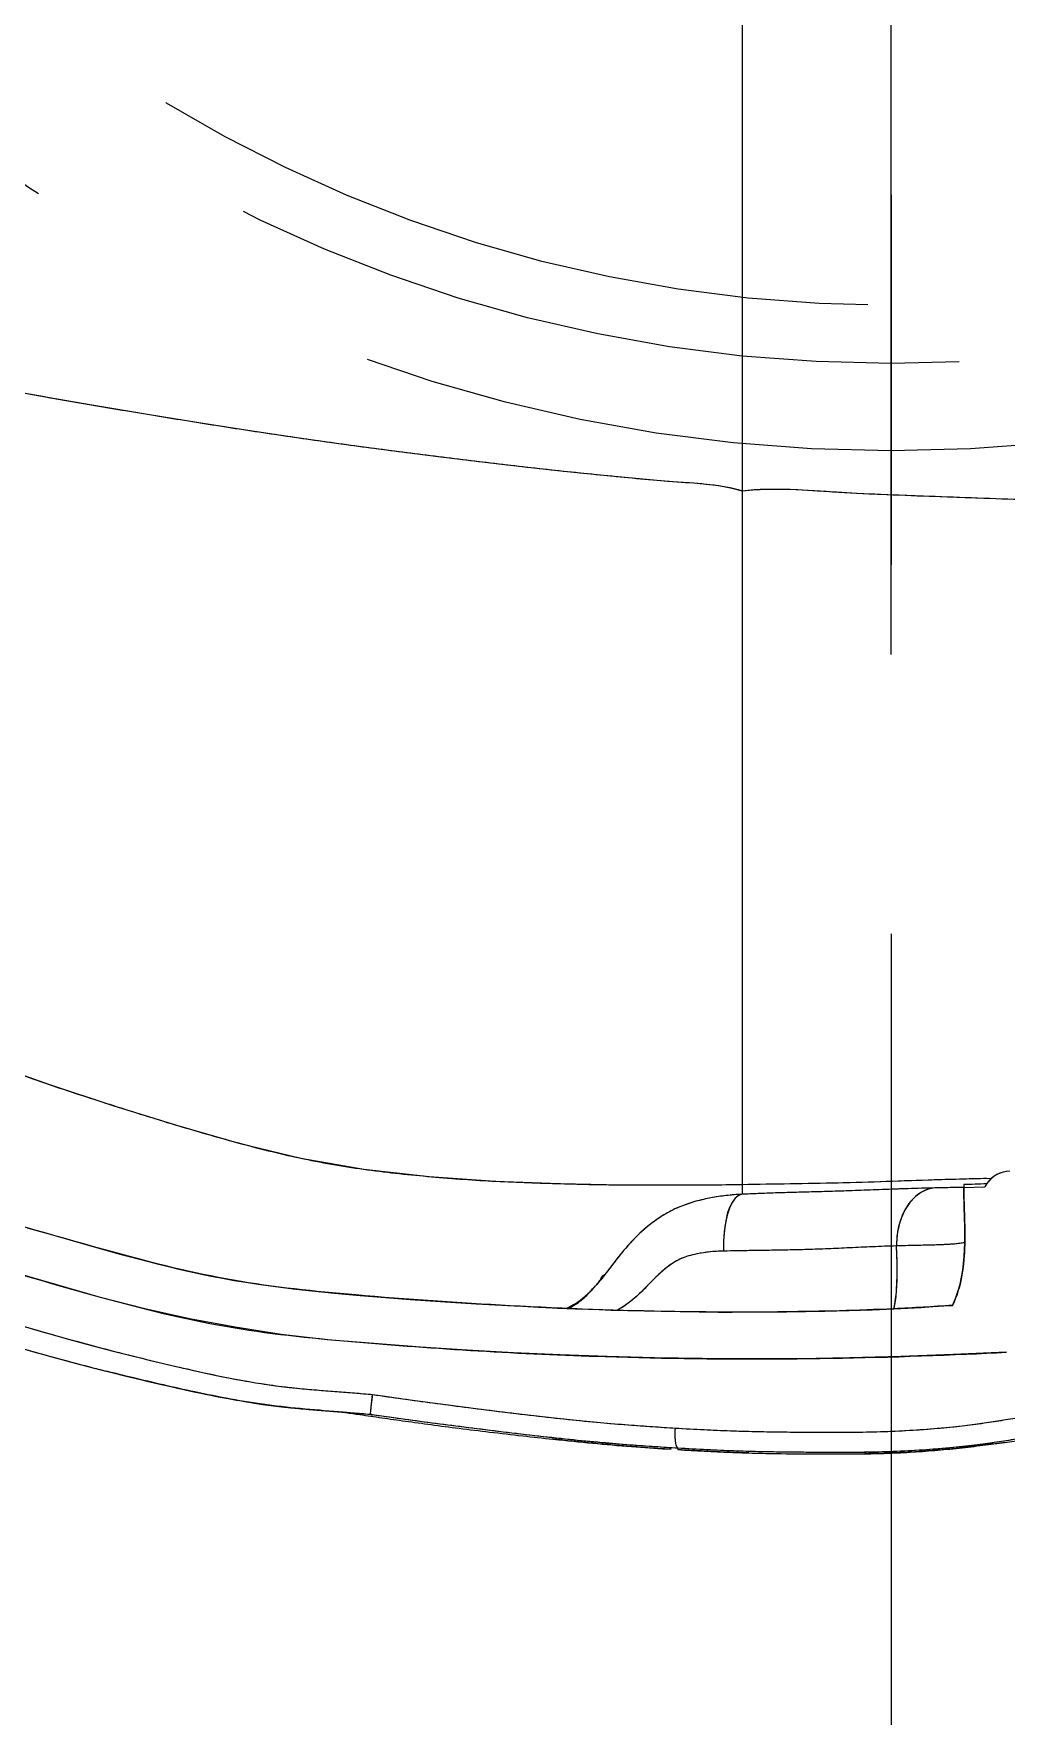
# Model space of a CAD drawing. Header units: inches. Extents: x 133169 to 134399, y -43543 to -42673.
# Drawn here: x 133807.14 to 133823.84, y -43038.55 to -43009.64 of the extents above; entities that cross this region are included whole.
import ezdxf

# ---------------------------------------------------------------- set-up
doc = ezdxf.new("R2010")
doc.units = ezdxf.units.IN
doc.header["$LTSCALE"] = 2
doc.header["$MEASUREMENT"] = 0
for name, pattern in [('ACAD_ISO08W100', [36, 24, -3, 6, -3]), ('CENTER', [50.800000000000004, 31.75, -6.35, 6.35, -6.35]), ('HIDDEN', [9.524999999999999, 6.35, -3.175])]:
    doc.linetypes.add(name, pattern=pattern)
doc.layers.get('0').update_dxf_attribs({"linetype": 'CONTINUOUS'})
for name, color, linetype in [('CAV-COR', 1, 'CONTINUOUS'), ('CL', 1, 'ACAD_ISO08W100'), ('SP', 3, 'CONTINUOUS')]:
    doc.layers.add(name, color=color, linetype=linetype)
doc.layers.add('PRODUCT', color=1, linetype='CONTINUOUS', lineweight=15)

# ---------------------------------------------------------------- blocks, each defined once
blk = doc.blocks.new('20160812.091803')
at = {"layer": 'PRODUCT', "linetype": 'ByBlock'}
blk.add_arc((39.37820842227666, 17.05485000000772), 0.5025, 181.3350059288013, 235.5995895087744, dxfattribs=at)
for points, start_tangent, end_tangent in [([(27.18409718506155, 12.44127616877086), (27.16075803249259, 13.26661926914676), (27.20778390887426, 14.09764888042264), (27.24984168144874, 14.92926285256544), (27.28132127111894, 15.76056191922544), (27.31151379930088, 16.59166358407674), (27.33959213510389, 17.42254954657983), (27.38230899680639, 19.08321069183148), (27.41076952204457, 20.7409921487706), (27.42011528540752, 22.39423393397738), (27.40919395149103, 24.04053522456525), (27.38121411352768, 25.67964750201645), (27.3377299803542, 27.31164637810434), (27.31470462604193, 28.12610774098721), (27.28850675458671, 28.93950408446835), (27.25685719610192, 29.75119724198157), (27.22484051380889, 30.55958243073837), (27.18720469606342, 31.36402161001752), (27.08998769757454, 32.16871032716881)], (-0.1068568939873901, 0.9942744109185188), (-0.1829437639211367, 0.9831233794607712)), ([(43.32944079095614, 15.31942477656412), (43.29498794375104, 15.79153073774069), (43.25178895832505, 16.21915279014502), (43.20329213529476, 16.59908437081322), (43.15169817925198, 16.93808584420185), (43.09804745091242, 17.24227170871745), (43.04347315439372, 17.5160356292763), (42.99057354606339, 17.76376676548534)], (-0.05888713568105368, 0.9982646469004505), (-0.2122365621183515, 0.9772183183404736)), ([(43.67057064408436, 15.42002417629556), (43.63544278652989, 15.90185753226979), (43.59130978639587, 16.33833178356144), (43.54176045648637, 16.72557121308637), (43.4890025772911, 17.07084065269009), (43.43399907692219, 17.38094075868867)], (-0.05881934513413414, 0.9982686435213678), (-0.1868725553521127, 0.9823841652104189)), ([(43.54241237477981, 16.91000187968893), (43.49482653790619, 17.23965798481368)], (-0.1358484661145772, 0.9907296272214315), (-0.1524288940355493, 0.9883144399750008)), ([(40.31125149168656, -1.184947478483082), (41.04584923252696, 1.43474847622565), (41.54266267761705, 3.564494202808419), (41.80443744183867, 5.732910299695504), (42.06256630108692, 10.08804711845005), (42.02024622072349, 16.29764847564365), (41.98707392092911, 16.98071223308943)], (0.2545084331032959, 0.9670705545508587), (-0.05246215538366866, 0.9986229129418671)), ([(43.5363874573668, 16.95437005839631), (43.68470528852777, 15.62187894477393), (43.73100271436851, 14.54590290052874)], (0.13612282020445, -0.9906919691910231), (0.01737010192137553, -0.9998491283985004)), ([(43.7326823163894, 14.54592750372831), (43.72676081830286, 14.82382074919587), (43.70773683965672, 15.27332502748322), (43.67878528367146, 15.69689378362818), (43.6398660367704, 16.1189921725163), (43.59240823116852, 16.52916678391921), (43.54241237477981, 16.91000187968893)], (-0.01464670157693397, 0.9998927313131725), (-0.1358484660065531, 0.9907296272362436)), ([(39.00806732577621, 16.24457896332024), (38.99743281037081, 16.63724002463277)], (-0.02736270673476377, 0.9996255710415511), (-0.02718191960031013, 0.9996305033595374)), ([(39.09430953249102, 16.64023250107857), (39.10126442697947, 16.4441645213883), (39.10836326464778, 16.24767187292309)], (0.03498583811673307, -0.9993878081762203), (0.03628882924473213, -0.9993413435218453)), ([(39.02241187510663, 15.74790793326247), (39.0083228572621, 16.23524943274242), (39.00806732577621, 16.24457896332024)], (-0.03101283777151655, 0.9995189862595697), (-0.02736270680343126, 0.9996255710396716)), ([(39.10836326464778, 16.24767187292309), (39.61605870863423, 16.26031378501648), (40.13638608925976, 16.2652828593782), (40.66199871132267, 16.21785791286675), (41.18191893622861, 16.05323772133852)], (0.9998718139542838, 0.01601111051020515), (0.8896636081375234, -0.4566165397307935)), ([(39.15525731258094, 16.24848475551698), (39.15842303584213, 16.09842465826659), (39.16175543292775, 15.93281777784432)], (0.02196356330260971, -0.9997587718480155), (0.02010386047929234, -0.9997978969740982)), ([(40.10640352047631, 16.26591431976703), (40.11875214098836, 16.18241529885563), (40.12826436053729, 16.08781663874834), (40.13554829193163, 15.98364484903868), (40.1411013075558, 15.87202215696743), (40.14537939298316, 15.75346348683524), (40.14894615323283, 15.62297199141904), (40.15224188743741, 15.47281402476074), (40.15587999115814, 15.29646605456946), (40.16095293115359, 15.09315574006905)], (0.1774781660501382, -0.9841247383210522), (0.02934436383574131, -0.9995693614307491)), ([(39.16175543292775, 15.93281777784432), (39.16550404313602, 15.75233014944388)], (0.02010386014964336, -0.9997978969807265), (0.0218072241254638, -0.9997621942121746)), ([(41.18191893622861, 16.05323772133852), (41.24057896918384, 15.05032961587131)], (0.07107082149964163, -0.9974712719328643), (0.04659804314585454, -0.9989137211866583)), ([(39.10371025081258, 12.44127616877086), (39.08996728819329, 13.26526955102599), (39.0750839629909, 14.09077760286164), (39.02263858451624, 15.74061092222837), (39.02241187510663, 15.74790793326247)], (-0.02108651928128244, 0.999777654633569), (-0.03101283783902346, 0.9995189862574749)), ([(39.16550404313602, 15.75233014944388), (39.17793902149424, 15.29250326941838), (39.19379759961157, 14.85074093767616), (39.20974720548838, 14.43259102827142), (39.22308957509813, 14.0410044707387), (39.23335144860903, 13.67508670876123), (39.2423816738883, 13.33311746604886), (39.25164478624356, 13.01440988820104), (39.26198723801645, 12.71771030266245), (39.27383495992399, 12.44117388690211)], (0.02186348608760338, -0.9997609654192833), (0.04739044020441897, -0.9988764418972105)), ([(39.16551441152114, 15.75233057415608), (39.31234945633332, 15.41824915675534), (39.67448342908756, 15.17845450231835), (40.16095312644029, 15.09315133153723)], (0.06102858124046907, -0.9981360189231603), (0.9999852706123733, 0.00542757388694957)), ([(43.63124833049369, 11.33866851725907), (43.65888875062228, 11.84055473773333), (43.67837692794274, 12.29769001126988), (43.6907547825831, 12.72518170552212), (43.69801551292767, 13.1364296371321), (43.70228432904696, 13.54474288803613), (43.70458733025589, 13.96489256514178), (43.70330898251268, 14.41535102892522), (43.69353861230775, 14.90888226370589), (43.67057064408436, 15.42002417629556)], (0.06007423868676312, 0.9981939119460737), (-0.05881934512833576, 0.9982686435217095)), ([(41.24057922043721, 15.0503242303821), (40.91237322217785, 15.09613944034936), (40.56154873358901, 15.10518323525321), (40.36154630666715, 15.10123502089846), (40.16095293115359, 15.09315574006905)], (-0.9767605595689214, 0.2143334068002646), (-0.9987930595280669, -0.04911643552379882)), ([(40.16095312160905, 15.09315574930952), (40.17617701971903, 14.67907321570237), (40.19406373472884, 14.28910103349335), (40.21064567242865, 13.91748008646391), (40.22352493999642, 13.56142060204002), (40.2319274036854, 13.22545021005499), (40.23725597187877, 12.91429370263359), (40.24141239721212, 12.62828789516789), (40.24555656022858, 12.36532179752248), (40.25025337960687, 12.12316406176978)], (0.02926814009530285, -0.9995715962227827), (0.02204803098506558, -0.9997569126191035)), ([(41.24057896918384, 15.05032961587131), (41.27516318144626, 14.11384271918359)], (0.04659804311809231, -0.9989137211879534), (0.02772109257250284, -0.9996156966687681)), ([(43.29021264394396, 11.29515694135625), (43.31764232431306, 11.78989124052896), (43.33692846717895, 12.23970837582601), (43.34918271086644, 12.66048028440127), (43.35636071974295, 13.06651118412992), (43.36062320071505, 13.47115019001649), (43.36287686618743, 13.8879953512369), (43.3616357294668, 14.3331242703789), (43.35198230901733, 14.81839666971791), (43.32944079095614, 15.31942477656412)], (0.06050087769808229, 0.9981681440507715), (-0.05888713567143777, 0.9982646469010178)), ([(43.71815663159941, 12.55571791257535), (43.72919529353385, 13.02914077490277), (43.7353217555501, 13.70945906198904), (43.73513597124838, 14.30586825239152), (43.73271466974984, 14.5437117919937)], (0.03027163921811911, 0.9995417089141643), (-0.01455382571032347, 0.9998940874698647)), ([(41.27516318144626, 14.11384271918359), (41.18864399663289, 8.459310872749484), (41.00348527816823, 5.802850499487249), (40.75068692903733, 3.703023671339906), (40.27052182273474, 1.647547460335772), (39.5027580523747, -1.098779098370869), (38.60949143001926, -5.173220551172562), (38.44453063042602, -5.994252569886157)], (0.02772109261696127, -0.9996156966675352), (-0.1973589466426488, -0.9803312940940446)), ([(11.16057533732965, 12.44144485470315), (11.85247079326655, 12.43254321593849), (12.56635987292975, 12.43770009455329), (13.27503116274602, 12.44085136461217), (13.97682392271236, 12.44119351203699), (15.37166844509193, 12.44127177118935), (16.75504055008059, 12.44122680387227), (18.12847282737494, 12.44124774193915), (19.49051743221935, 12.44122994951613), (20.83886421483476, 12.44122488702851), (22.1681810807786, 12.44124106170057), (23.47405642876402, 12.44123001032858), (24.74494059226708, 12.44124987666146), (25.9817347235803, 12.44127273096092), (27.18409718506155, 12.44127616877086)], (0.9994881421156981, -0.03199146401948285), (0.9999999999623899, -8.67297377654978e-06)), ([(25.36548668859177, -0.6666467284812825), (25.55703459112556, 0.3929975895880489), (25.74156835745089, 1.457792521614465), (25.92025191686116, 2.527676497469656), (26.09229144253186, 3.604529386226204), (26.2559045359958, 4.688550927225151), (26.4097468762775, 5.780224622736569), (26.55212723388104, 6.879992445137759), (26.68835109050269, 7.983572024306341), (26.81679626271944, 9.091842192945478), (26.87567483269959, 9.648344829773123), (26.93182223965414, 10.20638804628106), (26.98552677640691, 10.76592528503534), (27.03168280853424, 11.32740146929427), (27.07740675614332, 11.88923868240818), (27.18409718506155, 12.44127616877086)], (0.1819684794876644, 0.9833043641075472), (0.2855357375854365, 0.9583680621564663)), ([(27.18409718506155, 12.44127616877086), (28.88370424954337, 12.44124008173094), (30.44659589606454, 12.44124936200387), (31.86084695125464, 12.44125164184516), (33.13016078565852, 12.44128018907213), (34.29397472395794, 12.44128182510758), (35.37023481636425, 12.44127188756829), (36.33867786178598, 12.44125984163111), (37.20960245313472, 12.4412808572888), (38.00462479278212, 12.44127975882293), (38.69700511539122, 12.44117971700325), (38.96152471270761, 12.44126366747514), (39.10371025081258, 12.44127616877086)], (0.9999999985011307, -5.475160560522681e-05), (0.9999999921224755, -0.0001255191181255093)), ([(36.98829689013655, -0.5902013397717383), (37.17652702194755, -0.06664965019444935), (37.35969498124905, 0.4550479233221267), (37.70551220554626, 1.507847774220863), (38.03798555632238, 2.566501299792435), (38.34766080763075, 3.631746091217792), (38.62053818500135, 4.707404162916646), (38.8231240901805, 5.797417590489204), (38.95285014191177, 6.899653828666487), (39.03860137567972, 8.00539153257705), (39.08469387891819, 9.114154539536685), (39.11026623344515, 10.22321707157971), (39.11126766187954, 11.33233501068025), (39.11051819802378, 11.88619070655113), (39.10371025081258, 12.44127616877086)], (0.3384394637945196, 0.9409881664221277), (-0.02309534424745427, 0.9997332669637895)), ([(39.10371025081258, 12.44127616877086), (39.16633781182463, 12.44129661277839), (39.21284770281636, 12.44134646520251), (39.27383495992399, 12.44117388690211)], (0.999998318351621, -0.001833928551007657), (0.999977520974391, -0.006705038844876596)), ([(39.27383415171062, 12.44117378951341), (39.414479928324, 12.2698649107333), (39.76931418440654, 12.15429902267351), (40.25025337800616, 12.12316403915611)], (0.09009364536080892, -0.9959332985022645), (0.9995242095881968, 0.0308440342220453)), ([(39.27383496053517, 12.44117388690211), (39.29582920210669, 12.16805032159027), (39.33498313973541, 11.9065363072441), (39.3948606144113, 11.64808335676935), (39.4833585783781, 11.38665464973747), (39.60874775360571, 11.12967837319593), (39.76611296623014, 10.89388379353477), (39.94449356981204, 10.68379247318808), (40.13704326871084, 10.49575825074862), (40.33573068855912, 10.3280548709663), (40.52985016902676, 10.17790107284964)], (0.04852460810380966, -0.9988219873472808), (0.7948142833063999, -0.6068527457729213)), ([(43.66135195910465, 11.33851526380749), (43.70719329535495, 12.24238947412232), (43.71815663159941, 12.55571791257535)], (0.0587929292030387, 0.9982701996332087), (0.03027163922723777, 0.999541708913888)), ([(43.71832833386725, 12.55548064976028), (43.71730006486177, 12.52224805205333), (43.71044702787185, 12.32235882488749), (43.70227162371157, 12.11662001733202), (43.69277026588679, 11.90490662004595), (43.68195769065642, 11.68719985642383), (43.66988397785462, 11.46378141940659), (43.66273891678429, 11.33867200862733)], (-0.03044319664630829, -0.999536498472144), (-0.05802530711293533, -0.9983151124441869)), ([(40.25025337960687, 12.12316406176978), (40.25947086393717, 11.9412666473072), (40.27811844676035, 11.77546049638477), (40.30620799810276, 11.62340764513647), (40.34352172361105, 11.48793844049214), (40.39054822057369, 11.37094657209673), (40.45244617731078, 11.26037233350507), (40.5322009253141, 11.14764388193726), (40.62721364491154, 11.03493101640925), (40.73463995131897, 10.92239363615226), (40.85447519144509, 10.80500875687721), (40.98682473116787, 10.67095695438911), (41.1271477524715, 10.50826453988702), (41.2649281337217, 10.30353473142895)], (0.02210545968380946, -0.9997556444712715), (0.500325601243316, -0.8658373361899533)), ([(42.71385682185064, 6.093821979688073), (42.78807609406067, 6.611995106541144), (42.85825543588726, 7.127423855381494), (42.92952780381893, 7.673420489743876), (43.00349354746868, 8.258834079664666), (43.07605396246072, 8.863938000737107), (43.14167047254159, 9.458793515710568), (43.19552260098862, 10.00747268431587), (43.2356605862733, 10.487138335091), (43.2658338965266, 10.91016939382098), (43.29021264394396, 11.29515694135625)], (0.1447671745425568, 0.9894657473480145), (0.0605691536857071, 0.9981640033690843)), ([(43.05351737936144, 6.056631277424458), (43.12777849362465, 6.583871843613451), (43.19805517085479, 7.108854531084944), (43.26940172334434, 7.663837257270643), (43.34348570625298, 8.257912939283415), (43.41614483867306, 8.872039969639445), (43.48194320010953, 9.475655715854373), (43.53606622459483, 10.03294131412258), (43.57645682975999, 10.52054246178159), (43.60679021192482, 10.94949779893068), (43.63124831582536, 11.33866851736093)], (0.1421883457697104, 0.9898396205079252), (0.06013163435898865, 0.9981904560500051)), ([(43.63124751465512, 11.3386730736238), (43.58330411609495, 11.30970621229062), (43.4587805129413, 11.29381673285388), (43.29021264394396, 11.29515693763824)], (-0.1062604272411652, -0.9943383335678682), (-0.9983211250151414, 0.05792176921074121)), ([(43.65198107255856, 11.33828575155349), (43.64789016419672, 11.33815366680938), (43.63124831582536, 11.33866851736093)], (-0.9991881340620354, -0.04028737705073388), (-0.9985283257604856, 0.05423267146252128)), ([(43.61397701475653, 10.62368138795864), (43.65452910031308, 11.22467735785904)], (0.07434096974578276, 0.9972328816366098), (0.06093390564321771, 0.9981418031237163)), ([(43.65606427710736, 11.22458434079454), (43.62567421630956, 10.76500886755093)], (-0.06047951738587087, -0.9981694385107029), (-0.07182746239987393, -0.9974170720642367)), ([(43.62567421630956, 10.76500886755093), (43.59822970302776, 10.40765136563277)], (-0.07182746255340934, -0.9974170720531801), (-0.08124760899609643, -0.9966939480263826)), ([(43.55867373224464, 9.959699788225407), (43.61397701475653, 10.62368138795864)], (0.09186000928701325, 0.9957719310634288), (0.07434096976938147, 0.9972328816348506)), ([(40.52985016902676, 10.17790107284964), (40.71399930183543, 10.03476923786366), (40.82272766789538, 9.94456754733983)], (0.7948142832858834, -0.6068527457997922), (0.7571054904971349, -0.6532926421283901)), ([(43.59822970302776, 10.40765136563277), (43.53492165519856, 9.70719586982159)], (-0.08124760895027187, -0.9966939480301181), (-0.0985092704473199, -0.9951361332179315)), ([(40.82211948090116, 9.943852212760248), (40.74854645735468, 10.00513915542251), (40.67071491180104, 10.067197907636)], (-0.7526885015947753, 0.6583768066745759), (0.615917972616561, 0.7878102887167096)), ([(40.85439729329664, 9.915000640496146), (40.82211948090116, 9.943852212760248)], (-0.7403040795068607, 0.6722721694860644), (-0.7526885016880336, 0.6583768065679586)), ([(40.82272766789538, 9.94456754733983), (40.85531815150171, 9.916037292670808)], (0.7571054908268653, -0.6532926417462631), (0.7475123739934257, -0.6642478834943419)), ([(40.94254084868589, 9.832128659785667), (40.85439729329664, 9.915000640496146)], (-0.7133168943428645, 0.7008416427732094), (-0.7403040795153514, 0.6722721694767145)), ([(40.85531815150171, 9.916037292670808), (40.89126184131601, 9.883515704023011), (40.94387741363607, 9.833489298936911)], (0.747512374494946, -0.6642478829299553), (0.7133680479336131, -0.7007895748278411)), ([(40.98365357870352, 9.790472041735484), (40.96643636099179, 9.8082531135733), (40.94254084868589, 9.832128659785667)], (-0.6901702199972158, 0.7236470599878055), (-0.7133168947765225, 0.7008416423318321)), ([(40.94387741363607, 9.833489298936911), (40.98506721449667, 9.791832700371742)], (0.7133680478547718, -0.7007895749080976), (0.692266924522109, -0.7216415351216285)), ([(43.48134915434639, 9.192044639377855), (43.49217171160853, 9.293674089727574), (43.55867373224464, 9.959699788225407)], (0.1065239561953337, 0.9943101361026623), (0.09186000936372277, 0.9957719310563523)), ([(41.23371475658496, 9.420844388885598), (41.16994163475465, 9.54692262338358), (41.07445715399808, 9.685940723720705), (40.98365357870352, 9.790472041735484)], (-0.3980749669762417, 0.9173528877519621), (-0.6901702201758005, 0.7236470598174826)), ([(40.98506721449667, 9.791832700371742), (41.04586355417268, 9.725102946751576), (41.15763835472171, 9.576607542745478)], (0.6922669246991343, -0.7216415349518089), (0.5405024949959177, -0.8413424112115043)), ([(43.53492165519856, 9.70719586982159), (43.48140066803899, 9.192034058331046)], (-0.09850927047509653, -0.995136133215182), (-0.1069290177246446, -0.9942666569730892)), ([(43.29416245382163, 7.580123733583605), (43.35847594132065, 8.104295668053965), (43.42416378905182, 8.672430062026251), (43.48134915434639, 9.192044639377855)], (0.1255154072408171, 0.9920916704343261), (0.1065239561481366, 0.9943101361077187)), ([(43.02312653404078, 5.629485825767915), (43.05914662335999, 5.875700894765032), (43.1135581934941, 6.250482973016915), (43.17115129291778, 6.656341180983873), (43.23146910904325, 7.098096803150838), (43.29416245382163, 7.580123733583605)], (0.1447597298906135, 0.989466836534705), (0.1255154072710455, 0.9920916704305018)), ([(42.63984416989842, 5.175658750325965), (42.66337143516284, 5.483814051171066), (42.68687180493725, 5.782927438885963), (42.71385682185064, 6.093821979688073)], (0.07905412366054504, 0.9968703253343754), (0.09028748108734648, 0.9959157448092193)), ([(43.05359394245897, 6.057291615681606), (43.00567493514973, 6.061363467859337), (42.88108583076973, 6.075442284818564), (42.71395432541613, 6.094763061089907)], (-0.9755562915139709, 0.2197496805174205), (-0.9933058753435492, 0.1155138000759465)), ([(43.06233659244026, 6.071729481664079), (43.01962341769831, 5.588670017146796)], (-0.0902119492489585, -0.9959225894680285), (-0.08470632997843647, -0.9964059602700018)), ([(43.06258809511201, 6.071753552023438), (43.06223813764518, 6.089164014032576), (43.05331998248585, 6.056067939542118)], (0.1113958136455322, 0.9937761179975345), (-0.182062392297885, -0.9832869801389476)), ([(43.00359974562889, 5.4422411475025), (43.02671659362386, 5.744104450081068), (43.05331998248585, 6.056067939542118)], (0.07388792568534785, 0.9972665513481923), (0.08853369442323908, 0.9960731825281577)), ([(43.01962341769831, 5.588670017146796), (42.89299028168898, 4.280612324029789), (42.66948078182759, 3.03741446606), (42.42313203518279, 1.964955775183626), (42.31398465839447, 1.523128635511966)], (-0.08470633000687819, -0.9964059602675839), (-0.2440567294498738, -0.9697609565301293)), ([(42.31412842223654, 1.523148397027398), (42.40511578999576, 1.891666470473865), (42.54668678651797, 2.492222068372939), (42.66749985478236, 3.034120630720281), (42.76772204201552, 3.528545250796014), (42.84728864053614, 3.981594960954681), (42.90756939258426, 4.398237696390424), (42.95024758006912, 4.780756912463403), (42.97995268364321, 5.127041385385382), (43.00359974562889, 5.4422411475025)], (0.2439785400738974, 0.9697806308559732), (0.073887925729538, 0.9972665513449183)), ([(42.07438410626492, 2.061292309525015), (42.21495216371841, 2.645533796589007), (42.33461996610276, 3.170504299938329), (42.43316942846286, 3.6463812807051), (42.51089862047229, 4.080397003912367), (42.56948585252394, 4.477874315874942), (42.61069905039039, 4.842260482881102), (42.63984416989842, 5.175658750325965)], (0.239909128135176, 0.9707953493076795), (0.07905412365266458, 0.9968703253350003)), ([(41.73249163539731, 0.7642873510412755), (41.91086379255285, 1.420846336652176), (42.07438410626492, 2.061292309525015)], (0.268299507278349, 0.9633355461074792), (0.2399091280973378, 0.9707953493170305)), ([(41.72684903716436, -0.6235230154488818), (41.88653248135233, -0.06170773092890158), (42.06077801896026, 0.5628901836826117), (42.24027653181111, 1.234007877275872), (42.31412842223654, 1.523148397027398)], (0.2743752162693634, 0.9616227122406896), (0.2439785400763461, 0.9697806308553573)), ([(41.25192787247943, -0.915788317885017), (41.39899395825341, -0.4052759972837521), (41.5586899741902, 0.1498768129895325), (41.73249163539731, 0.7642873510412755)], (0.2758777943397981, 0.9611927187563417), (0.2682995072730971, 0.9633355461089418))]:
    blk.add_spline(points, degree=3, dxfattribs=dict(at, start_tangent=start_tangent, end_tangent=end_tangent))
blk = doc.blocks.new('20160825.135956')
at = {"color": 8, "linetype": 'HIDDEN'}
blk.add_circle((0, 0), 26.49999999999998, dxfattribs=at)
at = {"layer": 'SP', "linetype": 'CENTER', "ltscale": 0.25}
blk.add_line((0, -30), (0, 30), dxfattribs=at)
at = {"layer": 'SP', "linetype": 'HIDDEN'}
for radius in [25.00000000000003, 23.99999999999999]:
    blk.add_circle((0, 0), radius, dxfattribs=at)

msp = doc.modelspace()

# ---------------------------------------------------------------- linework, layer by layer
at = {"layer": 'CAV-COR', "linetype": 'ByBlock'}
for p, q in [((133806.1973875646, -43015.67123026124), (133807.2059801518, -43015.85371506053)), ((133807.2059801518, -43015.85371506053), (133808.1707550243, -43016.02157199034)), ((133808.1707550243, -43016.02157199034), (133809.0922124028, -43016.17666939343)), ((133809.0922124028, -43016.17666939343), (133809.9723441529, -43016.31985711444)), ((133809.9723441529, -43016.31985711444), (133810.8126616398, -43016.45104814294)), ((133810.8126616398, -43016.45104814294), (133811.6133617705, -43016.57052596864)), ((133811.6133617705, -43016.57052596864), (133812.3759850789, -43016.67889546623)), ((133812.3759850789, -43016.67889546623), (133813.1033581852, -43016.77615682044)), ((133813.1033581852, -43016.77615682044), (133814.1291422001, -43016.90603704914)), ((133814.1291422001, -43016.90603704914), (133815.0802818948, -43017.02201041004)), ((133815.0802818948, -43017.02201041004), (133815.675903994, -43017.09136297544)), ((133815.675903994, -43017.09136297544), (133816.242431771, -43017.15332138964)), ((133816.242431771, -43017.15332138964), (133817.0425878456, -43017.23480811524)), ((133817.0425878456, -43017.23480811524), (133817.5441472133, -43017.28337341214)), ((133823.1363699621, -43017.60572278384), (133824.3788108568, -43017.64817791634)), ((133819.3053033812, -43029.35046879634), (133819.3053801094, -43029.51238969784)), ((133819.3053104619, -43029.40945382343), (133820.7934309958, -43029.38442159654)), ((133820.7934309958, -43029.38442159654), (133821.5159320426, -43029.36485849874)), ((133822.6163644426, -43029.47124761574), (133822.307801818, -43029.47902991804)), ((133823.1125190486, -43029.46100088524), (133822.6163644426, -43029.47124761574)), ((133823.1126082354, -43029.46576006814), (133823.4729075726, -43029.45241146994)), ((133819.4873237105, -43029.57150288664), (133819.30520818, -43029.57957853263)), ((133819.6783355385, -43029.56412975393), (133819.4873237105, -43029.57150288664)), ((133819.9821883125, -43029.55421136044), (133819.6783355385, -43029.56412975393)), ((133820.6583724088, -43029.53590576124), (133819.9821883125, -43029.55421136044)), ((133821.0326898307, -43029.52477485924), (133820.6583724088, -43029.53590576124)), ((133822.0070718973, -43029.48874125274), (133821.0326898307, -43029.52477485924)), ((133822.307801818, -43029.47902991804), (133822.0070718973, -43029.48874125274)), ((133823.128885058, -43030.11050845224), (133823.1269336753, -43030.00697795484)), ((133807.3369869387, -43030.24340603674), (133808.1754332476, -43030.48254962984)), ((133808.1754332476, -43030.48254962984), (133808.6180744439, -43030.60569883713)), ((133819.2293560907, -43030.55130013284), (133818.9871983549, -43030.55599695224)), ((133819.9829541368, -43030.53975384813), (133819.2293560907, -43030.55130013284)), ((133820.1988905711, -43030.53519761084), (133819.9829541368, -43030.53975384813)), ((133820.4254548951, -43030.52926851263), (133820.1988905711, -43030.53519761084)), ((133820.6608314032, -43030.52110857164), (133820.4254548951, -43030.52926851263)), ((133820.9036619364, -43030.51121025084), (133820.6608314032, -43030.52110857164)), ((133821.5431075088, -43030.48192059233), (133820.9036619364, -43030.51121025084)), ((133822.1605003477, -43030.46162356384), (133821.9571900332, -43030.46669650383)), ((133822.4393805499, -43030.45579574514), (133822.1605003477, -43030.46162356384)), ((133822.5755868989, -43030.45236768184), (133822.4393805499, -43030.45579574514)), ((133822.6581497789, -43030.44979450724), (133822.5755868989, -43030.45236768184)), ((133822.7360564501, -43030.44684488024), (133822.6581497789, -43030.44979450724)), ((133823.1299486973, -43030.41213242774), (133823.1298486838, -43030.34715360904)), ((133816.8884314881, -43031.03182481124), (133816.909235231, -43031.00515605184)), ((133816.909235231, -43031.00515605184), (133816.9406334174, -43030.96447016074)), ((133812.7456021205, -43031.31595725164), (133813.1800872734, -43031.35208928263)), ((133813.1800872734, -43031.35208928263), (133813.6012561248, -43031.38475980503)), ((133813.6012561248, -43031.38475980503), (133814.3796292373, -43031.43924618894)), ((133814.3796292373, -43031.43924618894), (133814.736694724, -43031.46123862534)), ((133814.736694724, -43031.46123862534), (133815.3879944411, -43031.49779509804)), ((133822.5815770488, -43031.51007294423), (133822.8688060191, -43031.49129790804)), ((133822.8688060191, -43031.49129790804), (133822.9172720145, -43031.48766250894)), ((133816.313438123, -43031.54149679503), (133816.3177159904, -43031.54126446944)), ((133816.5064314628, -43031.54786225584), (133816.663785483, -43031.55470313034)), ((133817.0572398866, -43031.56824105164), (133817.9161082752, -43031.58909696063)), ((133817.9161082752, -43031.58909696063), (133818.8965463598, -43031.60331595693)), ((133818.8965463598, -43031.60331595693), (133819.1370676625, -43031.60422077854)), ((133819.1370676625, -43031.60422077854), (133819.8400138696, -43031.60127909024)), ((133820.7263384881, -43031.58730039903), (133821.1438153266, -43031.57608053253)), ((133821.1438153266, -43031.57608053253), (133821.5405601635, -43031.56221631473)), ((133821.5405601635, -43031.56221631473), (133821.9143585235, -43031.54632279314)), ((133821.9143585235, -43031.54632279314), (133822.1535068371, -43031.53452806754)), ((133822.1535068371, -43031.53452806754), (133822.3777977327, -43031.52226743064)), ((133822.3777977327, -43031.52226743064), (133822.5815770488, -43031.51007294423)), ((133807.2127473396, -43031.92115329373), (133807.6283216442, -43032.03823520803)), ((133807.6283216442, -43032.03823520803), (133808.0656355867, -43032.15808083844)), ((133806.8337437195, -43032.19865937393), (133807.4092468809, -43032.35977631094)), ((133808.2186642459, -43032.57632305244), (133808.4751697598, -43032.64158992194)), ((133809.5095680897, -43032.52069573633), (133809.8653709198, -43032.60281267633)), ((133812.0396930435, -43032.94558774254), (133812.5467220143, -43032.98452479514)), ((133812.5467220143, -43032.98452479514), (133812.7492832783, -43033.00122320023)), ((133812.7492832783, -43033.00122320023), (133812.9578562729, -43033.01960039454)), ((133812.9339196097, -43033.23507422214), (133812.9587973542, -43033.01969789814)), ((133813.4760293997, -43033.09381966673), (133813.9914581485, -43033.16399900854)), ((133813.9914581485, -43033.16399900854), (133814.7289412098, -43033.25977916424)), ((133811.9986018933, -43033.28863693603), (133812.570636428, -43033.33315050414)), ((133812.570636428, -43033.33315050414), (133812.953027323, -43033.36604220354)), ((133812.925397761, -43033.31141850784), (133812.9339196097, -43033.23507422214)), ((133814.7289412098, -43033.25977916424), (133815.3234909705, -43033.33378520524)), ((133815.3234909705, -43033.33378520524), (133815.7279722938, -43033.38179753513)), ((133815.7279722938, -43033.38179753513), (133816.1283387217, -43033.42667049254)), ((133816.1283387217, -43033.42667049254), (133816.5117028664, -43033.46674412164)), ((133816.5117028664, -43033.46674412164), (133816.8715069774, -43033.50126617364)), ((133817.9067612884, -43033.58034755874), (133818.1591912345, -43033.59595621654)), ((133818.1591912345, -43033.59595621654), (133818.4940051477, -43033.61514750764)), ((133818.4940051477, -43033.61514750764), (133818.8082669108, -43033.63067827694)), ((133819.5245145775, -43033.65492628354), (133819.7958486646, -43033.66011559654)), ((133819.7958486646, -43033.66011559654), (133820.0650755848, -43033.66381548504)), ((133820.0650755848, -43033.66381548504), (133820.4721806137, -43033.66739623344)), ((133820.4721806137, -43033.66739623344), (133820.7520296444, -43033.66862043884)), ((133820.7520296444, -43033.66862043884), (133821.0447520789, -43033.66854558363)), ((133818.2026795748, -43033.93862229383), (133818.2027028105, -43033.93699188844)), ((133820.16248882, -43034.00701496644), (133820.6013136592, -43034.01030812933)), ((133820.6013136592, -43034.01030812933), (133821.0270504809, -43034.01149759194))]:
    msp.add_line(p, q, dxfattribs=at)
for points in [[(133819.3039946937, -43003.26284177924), (133819.3053028309, -43028.40214968724), (133819.3053033812, -43029.35046879634)], [(133817.5441472133, -43017.28337341214), (133817.7855322011, -43017.30510928154), (133818.0212275103, -43017.32463610514), (133818.4752892713, -43017.35754114654)], [(133818.4752892713, -43017.35754114654), (133818.6932729486, -43017.37665294814), (133818.9047161057, -43017.40295722464), (133819.1088792935, -43017.43977314274), (133819.3053104619, -43017.48984075773)], [(133819.3053104619, -43017.48984075773), (133819.6166141142, -43017.46683454973), (133819.9352327421, -43017.46222159674), (133820.2608825035, -43017.47159466734), (133820.5925879629, -43017.48991334624), (133820.9306369668, -43017.51159850604), (133821.2766390115, -43017.53144953983), (133821.6305288572, -43017.54855557054), (133821.9922927717, -43017.56363834964), (133823.1363699621, -43017.60572278384)], [(133803.4454269762, -43026.23877238064), (133803.8859851038, -43026.41205057384), (133804.3384632773, -43026.58609392704), (133804.8040201322, -43026.76109404863), (133805.2831146829, -43026.93710093404), (133805.7739814305, -43027.11445874743), (133807.3911680269, -43027.69005416724)], [(133807.3911680269, -43027.69005416724), (133808.4976164136, -43028.05146039244), (133809.59009745, -43028.39199538284), (133810.6607948292, -43028.69859243333), (133811.7223022297, -43028.95923179164), (133812.8058733904, -43029.14954440584), (133813.9297002216, -43029.27398771884), (133815.0646099976, -43029.35488337804), (133816.1748754831, -43029.39645220744), (133817.2459238624, -43029.41730411054), (133818.2893276177, -43029.41692736774), (133819.3053104619, -43029.40945382343)], [(133821.5159320426, -43029.36485849874), (133822.9159497858, -43029.31916811484), (133823.5939526735, -43029.30064312134)], [(133822.6163648673, -43029.47125798424), (133822.4994360361, -43029.49272290894), (133822.3870098504, -43029.54213646804), (133822.2822834499, -43029.61809302904), (133822.1882349133, -43029.71843189854), (133822.1075385437, -43029.84029878664), (133822.0424887954, -43029.98022700174), (133821.9949350074, -43030.13423606724), (133821.9662287989, -43030.29794495254), (133821.9571856246, -43030.46669669914)], [(133823.1153976789, -43029.59626125303), (133823.1141626839, -43029.53824916884), (133823.1134793141, -43029.51403679004), (133823.1131499482, -43029.49347311074), (133823.1131866158, -43029.47723116384), (133823.1130865056, -43029.46615748624), (133823.11251995, -43029.46100382644)], [(133819.30520818, -43029.57957853324), (133819.2135716094, -43029.58498362583), (133819.1223746449, -43029.59231289624), (133819.0320846147, -43029.60157277474), (133818.9437618126, -43029.61266169804), (133818.8571344311, -43029.62560681123), (133818.7705706004, -43029.64072671234), (133818.6842323586, -43029.65814057374), (133818.5985136887, -43029.67792302464), (133818.5121176499, -43029.70060418703), (133818.4249441693, -43029.72655692133), (133818.3377696974, -43029.75592939714), (133818.2506889429, -43029.78910215104), (133818.1635523534, -43029.82665993214), (133818.0773877209, -43029.86868979764), (133817.9937126663, -43029.91449132624), (133817.9125794348, -43029.96379430464), (133817.8337346808, -43030.01651739584), (133817.7579180867, -43030.07185653894), (133817.6852253695, -43030.12933204383), (133817.61523093, -43030.18888322073), (133817.5478267663, -43030.25023714243), (133817.4828079034, -43030.31322048463), (133817.4201021351, -43030.37755204244), (133817.3597925439, -43030.44278684144), (133817.3017258745, -43030.50872035794), (133817.2457884522, -43030.57512519324), (133817.1920891641, -43030.64147426124), (133817.140590097, -43030.70706082524), (133816.9940775154, -43030.89807447514)], [(133819.3052080827, -43029.57957772443), (133819.2443582966, -43029.59925198393), (133819.1867152946, -43029.64657728754), (133819.1338992038, -43029.72022350103), (133819.0873944785, -43029.81812070993), (133819.0485081958, -43029.93751739334), (133819.0183333158, -43030.07505775704), (133818.9977179371, -43030.22687605834), (133818.9872414628, -43030.38870525884), (133818.9871983323, -43030.55599695064)], [(133819.3053801094, -43029.51238969784), (133819.3052924488, -43029.53450989214), (133819.3051409829, -43029.55138751474), (133819.3051374657, -43029.56675833284), (133819.30520818, -43029.57957853263)], [(133823.1181122796, -43029.70128756254), (133823.1163619719, -43029.62907561073), (133823.1153976789, -43029.59626125303)], [(133823.1215273486, -43029.82294017554), (133823.1193296041, -43029.73998730554), (133823.1181122796, -43029.70128756254)], [(133823.1269336753, -43030.00697795484), (133823.124081521, -43029.91223354654), (133823.1229497969, -43029.86676155794), (133823.1215273486, -43029.82294017554)], [(133807.0246506755, -43030.15429718803), (133807.2314527942, -43030.21288304673), (133807.3369869387, -43030.24340603674)], [(133823.1298486838, -43030.34715360904), (133823.1306549876, -43030.22379507664), (133823.1302113394, -43030.16587407004), (133823.128885058, -43030.11050845224)], [(133808.6180744439, -43030.60569883713), (133808.7767411059, -43030.64852042984), (133809.1077220345, -43030.73555190374)], [(133818.9871983549, -43030.55599695224), (133818.9248005959, -43030.55808075744), (133818.864163311, -43030.56113998793), (133818.8053009404, -43030.56521443664), (133818.7483246052, -43030.57036581584), (133818.6931498888, -43030.57659938074), (133818.6394947895, -43030.58386201943), (133818.5871748671, -43030.59217477154), (133818.5363917762, -43030.60155772874), (133818.4874419383, -43030.61195157074), (133818.4403693355, -43030.62333915474), (133818.3951483119, -43030.63576615164), (133818.3519727336, -43030.64926529623), (133818.3113608246, -43030.66366512814), (133818.2728115515, -43030.67915233654), (133818.2349808653, -43030.69629179324), (133818.1977242051, -43030.71515951724), (133818.1611785222, -43030.73568068074), (133818.1244066266, -43030.75818975003), (133818.0869890564, -43030.78288097784), (133818.0493205252, -43030.80955342443), (133818.011678175, -43030.83794449794), (133817.9741029141, -43030.86802682283), (133817.9365061095, -43030.89978349893), (133817.8989653096, -43030.93295721764), (133817.8616217345, -43030.96738981514), (133817.8242631553, -43031.00316592654), (133817.7864279292, -43031.04038352404), (133817.7482792084, -43031.07895021304)], [(133821.9571900424, -43030.46669669424), (133821.8163855003, -43030.47132478824), (133821.5431075088, -43030.48192059233)], [(133821.9143585235, -43031.54632279314), (133821.934380063, -43031.44414832853), (133821.9494337804, -43031.33583039523), (133821.9599082246, -43031.22186294234), (133821.9662966493, -43031.10237881614), (133821.9691276644, -43030.97849994994), (133821.9690911659, -43030.85239842234), (133821.9668872255, -43030.72522003474), (133821.9628334747, -43030.59664020334), (133821.9571900332, -43030.46669650383)], [(133823.1299486129, -43030.41214709313), (133823.1033474727, -43030.41658352044), (133823.0755148579, -43030.42069877023), (133823.046449592, -43030.42449571364), (133823.0161025579, -43030.42796062543), (133822.9845180048, -43030.43111247804), (133822.9518509319, -43030.43400793324), (133822.9181151425, -43030.43666467864), (133822.8833276413, -43030.43908070754), (133822.8476791422, -43030.44129186463), (133822.8112714451, -43030.44331432294), (133822.7740663694, -43030.44515630964), (133822.7360564501, -43030.44684488024)], [(133822.9172720145, -43031.48766250894), (133822.9708557281, -43031.36883146773), (133823.0142929354, -43031.24789841063), (133823.0488263371, -43031.12614647824), (133823.0752602223, -43031.00534557684), (133823.0949579259, -43030.88586503514), (133823.1096465464, -43030.76660728273), (133823.1202121022, -43030.64749540284), (133823.126834986, -43030.52931841154), (133823.1299486129, -43030.41214709313)], [(133809.1077220345, -43030.73555190374), (133809.2787357569, -43030.77913778784), (133809.4526063422, -43030.82177528144), (133809.6299302647, -43030.86376461523), (133809.8109295056, -43030.90552732303), (133809.9957881817, -43030.94612059714), (133810.184939815, -43030.98484178464), (133810.3789335169, -43031.02245096864), (133810.5781893017, -43031.05858394584), (133810.7824322174, -43031.09235035314), (133810.9909661717, -43031.12409753953), (133811.2037347044, -43031.15407880964), (133811.4201052009, -43031.18202941084), (133811.6384295582, -43031.20784794004), (133811.8588182071, -43031.23217911144), (133812.0810317503, -43031.25521807624), (133812.3029177583, -43031.27639697044), (133812.7456021205, -43031.31595725164)], [(133816.9940775154, -43030.89807447514), (133816.946784342, -43030.95910641523), (133816.898803531, -43031.01974287454), (133816.8737973206, -43031.05038269154)], [(133823.8447461473, -43032.29281750353), (133822.9314216706, -43032.33529474344), (133822.0338979797, -43032.36819037994), (133821.1530896715, -43032.39150441294), (133820.2939924392, -43032.40487108854), (133819.454113913, -43032.40865616064), (133818.6233105122, -43032.40395689134), (133817.8012720823, -43032.39097458734), (133816.9899479095, -43032.36950794193), (133816.1823579225, -43032.34005029624), (133815.3785996441, -43032.30309202574), (133814.5799483251, -43032.25814275504), (133813.7811815865, -43032.20422469944), (133812.979945813, -43032.14626100563), (133812.180038624, -43032.07932852703), (133811.3854694809, -43031.98768003974), (133810.5966818655, -43031.86464791404), (133809.8145872319, -43031.71689977954), (133809.043547581, -43031.54869130233), (133808.2835012564, -43031.35225562214), (133807.5339450868, -43031.13535959914), (133806.7978778786, -43030.92555948003)], [(133816.3186444128, -43031.54081680144), (133816.3518803858, -43031.52413413543), (133816.3814540024, -43031.50815433034), (133816.4102557682, -43031.49147640714), (133816.4382825792, -43031.47410335724), (133816.4655482864, -43031.45606311084), (133816.4920352505, -43031.43744355354), (133816.5177882997, -43031.41829217743), (133816.5428303109, -43031.39866920764), (133816.5671160119, -43031.37869064304), (133816.5906783787, -43031.35841202154), (133816.6135510396, -43031.33788421754), (133816.6356940157, -43031.31722373643), (133816.6571329341, -43031.29648794004), (133816.6779043264, -43031.27571896194), (133816.6979865659, -43031.25501411064), (133816.7174047216, -43031.23442155134), (133816.7361880378, -43031.21397997674), (133816.7543212343, -43031.19377290954), (133816.7718356029, -43031.17382921324), (133816.7887452303, -43031.15419214764), (133816.8050089189, -43031.13496670563), (133816.8206818274, -43031.11614111374), (133816.8357462257, -43031.09778559214), (133816.8500533613, -43031.08013069124), (133816.8636609243, -43031.06315214394), (133816.8884314881, -43031.03182481124)], [(133817.7482792084, -43031.07895021304), (133817.66904305, -43031.16021876414), (133817.6266743472, -43031.20313129864), (133817.5823561834, -43031.24733515134), (133817.5349912475, -43031.29256830394), (133817.4844929384, -43031.33889807513), (133817.4306717295, -43031.38596511884), (133817.372298833, -43031.43289132514), (133817.3088981504, -43031.47930569763), (133817.2407011967, -43031.52529154924), (133817.1675690246, -43031.57067170644)], [(133805.476114098, -43031.42327734423), (133806.1139165303, -43031.60528703304), (133807.2127473396, -43031.92115329373)], [(133816.4891911256, -43031.43043059794), (133816.4406418358, -43031.46338192744), (133816.3928743664, -43031.49243859434), (133816.3462566672, -43031.51788749644), (133816.3140188707, -43031.53375135404)], [(133815.3879944411, -43031.49779509804), (133815.5352526766, -43031.50476247224), (133815.8079042183, -43031.51889485174)], [(133815.8079042183, -43031.51889485174), (133815.931849965, -43031.52386163504), (133816.0405025955, -43031.52908673614), (133816.1329920043, -43031.53471971894), (133816.209190503, -43031.53793175703), (133816.2652990613, -43031.53864222194), (133816.298503087, -43031.53992075994), (133816.313438123, -43031.54149679503)], [(133816.2878594794, -43031.53814180734), (133816.2920627106, -43031.53850408013), (133816.3010400449, -43031.54013808844)], [(133816.3208367221, -43031.53971638044), (133816.3445373232, -43031.54078137894), (133816.3845259653, -43031.54345306944)], [(133816.3845259653, -43031.54345306944), (133816.4389731849, -43031.54591136474), (133816.5064314628, -43031.54786225584)], [(133816.663785483, -43031.55470313034), (133816.8495049341, -43031.56050119134), (133816.9506830981, -43031.56463721314), (133817.0572398866, -43031.56824105164)], [(133819.8400138696, -43031.60127909024), (133820.0674339094, -43031.59876878653), (133820.7263384881, -43031.58730039903)], [(133807.4092468809, -43032.35977631094), (133807.6857261399, -43032.43533852214), (133807.9554998596, -43032.50754778043), (133808.2186642459, -43032.57632305244)], [(133808.0656355867, -43032.15808083844), (133808.2848806298, -43032.21660736523), (133808.5016258869, -43032.27306435664), (133808.9253266027, -43032.38012767894)], [(133808.4751697598, -43032.64158992194), (133808.7255311962, -43032.70361307474), (133808.9697146612, -43032.76263099934), (133809.2076040397, -43032.81883649694), (133809.4395586292, -43032.87250520744)], [(133808.9253266027, -43032.38012767894), (133809.1264438734, -43032.42945794874), (133809.5095680897, -43032.52069573633)], [(133809.8653709198, -43032.60281267633), (133810.0345385931, -43032.64036353874), (133810.1983658262, -43032.67554880214), (133810.3567044936, -43032.70838758333), (133810.5104155738, -43032.73891300114), (133810.6595528158, -43032.76707393554), (133810.8040131909, -43032.79292150654), (133810.944431297, -43032.81664219314), (133811.0808638936, -43032.83823267624), (133811.2132178888, -43032.85769627483), (133811.341908609, -43032.87522942514), (133811.466975507, -43032.89070108913), (133811.588351345, -43032.90424230494), (133811.706294776, -43032.91644262303), (133811.8206630039, -43032.92725966334), (133812.0396930435, -43032.94558774254)], [(133809.4395586292, -43032.87250520744), (133809.6658786392, -43032.92365339004), (133809.8862906767, -43032.97189393143), (133810.1003017362, -43033.01685701004), (133810.3074306413, -43033.05826590303), (133810.5081727256, -43033.09611455633), (133810.7034523164, -43033.13054498634), (133810.8916552016, -43033.16132217334), (133811.074259651, -43033.18876556544), (133811.2568475322, -43033.21366728524), (133811.4406106982, -43033.23600181674), (133811.6243255527, -43033.25550872493), (133811.8099703336, -43033.27281816724), (133811.9986018933, -43033.28863693603)], [(133812.9578562729, -43033.01960039454), (133813.1308722156, -43033.04478903313), (133813.4760293997, -43033.09381966673)], [(133812.9213259088, -43033.35933751523), (133812.92138095, -43033.35328032064), (133812.9227632415, -43033.33711659944), (133812.925397761, -43033.31141850784)], [(133812.953027323, -43033.36604220354), (133813.4010743556, -43033.42924796214), (133813.8495268498, -43033.48955336594), (133814.2982985879, -43033.54753946634), (133815.1991023399, -43033.65994703284)], [(133816.8715069774, -43033.50126617364), (133817.0386089153, -43033.51603042654), (133817.1980358885, -43033.52927088584), (133817.4977884793, -43033.55241466653)], [(133821.0447520789, -43033.66854558363), (133821.1971585635, -43033.66737930214), (133821.355368299, -43033.66526196444), (133821.5180189169, -43033.66220992844), (133821.6824309629, -43033.65772588164), (133821.8493585457, -43033.65160787653), (133822.0180204258, -43033.64405786063), (133822.1834590697, -43033.63518436364), (133822.3446209837, -43033.62490633294), (133822.5025729929, -43033.61330482124), (133822.6555650309, -43033.60073151644), (133822.8031621017, -43033.58717593284), (133822.9458321125, -43033.57264855623), (133823.0831870833, -43033.55753253103), (133823.2148724872, -43033.54187406434), (133823.341275394, -43033.52562694914), (133823.463118664, -43033.50903570794), (133823.5804349692, -43033.49214331664), (133823.6932163296, -43033.47490679943), (133823.8021201373, -43033.45744175194), (133823.9072169556, -43033.43974473554)], [(133815.1991023399, -43033.65994703284), (133815.6458825233, -43033.71296985274), (133816.089176702, -43033.76264732744), (133816.528871101, -43033.80834403774), (133816.9605280431, -43033.84891618924), (133817.3826955727, -43033.88361287764), (133817.7967933274, -43033.91310283713), (133818.2026795748, -43033.93862229383)], [(133817.4977884793, -43033.55241466653), (133817.6381089903, -43033.56231798803), (133817.9067612884, -43033.58034755874)], [(133818.2027073668, -43033.93699108734), (133818.1920145183, -43033.93076544514), (133818.1822626282, -43033.91462498833), (133818.1737405054, -43033.88904768874), (133818.1667005415, -43033.85479097314), (133818.1613512368, -43033.81286929343), (133818.1578510259, -43033.76452408564), (133818.1563035859, -43033.71118700674), (133818.1567547662, -43033.65443753904), (133818.1591912308, -43033.59595621654)], [(133818.8082669108, -43033.63067827694), (133818.9576182459, -43033.63706581954), (133819.103742669, -43033.64267203984), (133819.246696561, -43033.64746567784), (133819.5245145775, -43033.65492628354)], [(133821.0270504809, -43034.01149759194), (133821.2367677436, -43034.01059496784), (133821.4443130561, -43034.00822103584), (133821.6509157372, -43034.00406580254), (133821.8568371217, -43033.99785181793), (133822.0617925202, -43033.98939349074), (133822.2661740517, -43033.97864521173), (133822.4699900267, -43033.96558266033), (133822.6731531307, -43033.95016566804), (133822.875906341, -43033.93230827644), (133823.0782233786, -43033.91192287244), (133823.2800586736, -43033.88895183273), (133823.4816420399, -43033.86339910093), (133823.6830322058, -43033.83523177524), (133823.8841098998, -43033.80435782183), (133824.0848156922, -43033.77059402833)], [(133818.2026795748, -43033.93862229383), (133818.4702855898, -43033.95400742194), (133818.7311916427, -43033.96756826893), (133818.985387877, -43033.97908247314), (133819.2323219703, -43033.98839995194), (133819.4725261322, -43033.99551969614), (133819.7076171003, -43034.00068857674), (133820.16248882, -43034.00701496644)]]:
    msp.add_lwpolyline(points, dxfattribs=at)
msp.add_arc((133823.9188842931, -43029.68395199494), 0.5025, 91.33500592712346, 152.5614941115721, dxfattribs=at)
at = {"layer": 'CL', "color": 7, "linetype": 'CENTER', "ltscale": 0.5}
msp.add_line((133821.8640342931, -42720.30574357264), (133821.8640342931, -43120.30574357264), dxfattribs=at)

# ---------------------------------------------------------------- block references
at = {"layer": 'PRODUCT', "linetype": 'ByBlock', "rotation": -90.00000000000001}
msp.add_blockref('20160812.091803', (133806.8640342931, -42990.30574357264), dxfattribs=at)
at = {"layer": 'SP', "linetype": 'ByBlock'}
msp.add_blockref('20160825.135956', (133821.8640342931, -42990.30574357267), dxfattribs=at)

doc.saveas('drawing.dxf')
